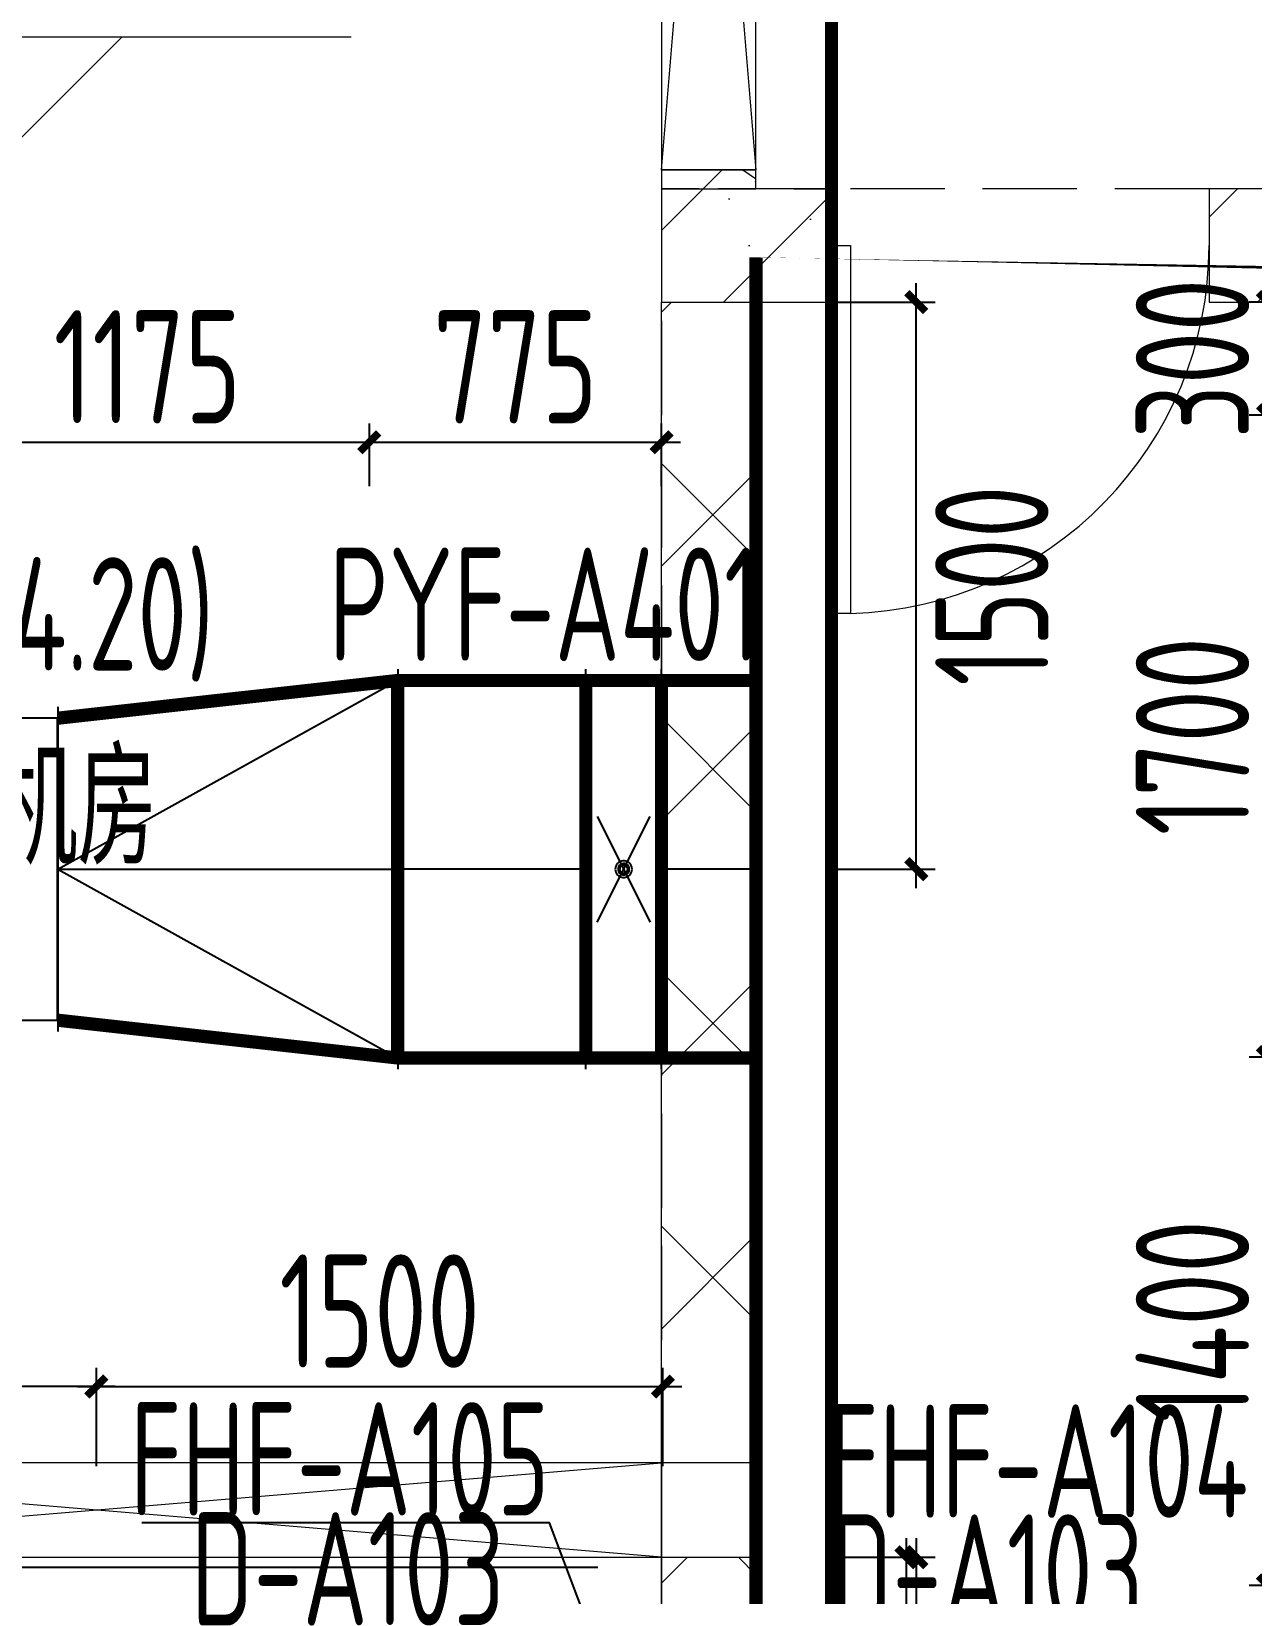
# Model space of a CAD drawing. Extents: x 4 to 13611208, y -605838 to 574722.
# Drawn here: x 13235879 to 13239113, y 198185 to 202327 of the extents above; entities that cross this region are included whole.
import ezdxf

# ---------------------------------------------------------------- set-up
doc = ezdxf.new("R2010")
doc.units = 0
doc.header["$LTSCALE"] = 1000
doc.header["$MEASUREMENT"] = 0
doc.linetypes.add('CENTER2', pattern=[28.575000000000003, 19.05, -3.175, 3.175, -3.175])
doc.linetypes.add('DASH', pattern=[0.35, 0.25, -0.1])
for name, color, linetype in [('DUCT-D-P标注', 7, 'Continuous'), ('DUCT-K-P标注', 7, 'Continuous'), ('DUCT-X-P标注', 7, 'Continuous'), ('DUCT-X-S标注', 7, 'Continuous'), ('DUCT-X-YP中心线', 5, 'CENTER2'), ('DUCT-X-YP标注', 7, 'Continuous'), ('DUCT-X-YP法兰', 2, 'Continuous'), ('DUCT-X-YP管', 31, 'Continuous'), ('DUCT-X-YP管端线', 2, 'Continuous'), ('DUCT-X-YP管设备', 7, 'Continuous'), ('DUCT-X-YP阀门', 7, 'Continuous'), ('SDF-标注', 7, 'Continuous'), ('VRV-管线', 70, 'Continuous')]:
    doc.layers.add(name, color=color, linetype=linetype)
doc.layers.add('建筑底图', color=8, linetype='Continuous', lineweight=13)
doc.styles.add('67', font='gbenor.shx', dxfattribs={"width": 0.7, "bigfont": 'hztxt.shx'})
doc.styles.add('C', font='HZTXT_E', dxfattribs={"width": 0.7, "bigfont": 'HZTXT'})
doc.styles.add('du', font='gbenor.shx', dxfattribs={"width": 0.8, "bigfont": 'hztxt.shx'})
doc.dimstyles.new('67', dxfattribs={"dimscale": 100, "dimtxt": 3, "dimasz": 0.5, "dimexe": 0.5, "dimexo": 2, "dimgap": 0.5, "dimtad": 2, "dimdec": 0, "dimrnd": 5, "dimzin": 0, "dimdsep": 46, "dimtxsty": 'du', "dimblk": 'ARCHTICK', "dimcen": 0, "dimdle": 0.5, "dimclrd": 256, "dimclre": 256, "dimclrt": 256, "dimazin": 0, "dimtfac": 1, "dimtdec": 0, "dimtix": 1, "dimtmove": 2, "dimatfit": 3, "dimfxl": 100, "dimtolj": 1, "dimtzin": 0, "dimlwd": -1, "dimlwe": -1, "dimarcsym": 0})
pattern_1 = [(45, (0, 0), (-336.7596045400932, 336.7596045400933), []), (135, (0, 0), (-336.7596045400933, -336.7596045400932), [])]

# ---------------------------------------------------------------- blocks, each defined once
blk = doc.blocks.new('$DorLib2D$00000001')
for p, q in [((0.45, 0.975), (0.5000000000000002, 0.975)), ((0.45, 0), (0.45, 0.975)), ((0.5, 0), (0.5, 0.975)), ((0.5, 0), (0.45, 0))]:
    blk.add_line(p, q)
at = {"lineweight": 13}
blk.add_arc((0.475, 0), 0.975, 91.46928358135379, 180, dxfattribs=at)
blk = doc.blocks.new('_FZH')
blk.add_lwpolyline([(-0.5, -0.5), (0.5, -0.5), (0.5000000000000001, 0.5), (-0.4999999999999999, 0.5)], close=True)
blk = doc.blocks.new('_ArchTick')
at = {"color": 0, "linetype": 'ByBlock', "const_width": 0.4}
blk.add_lwpolyline([(-0.5, -0.5), (0.5, 0.5)], dxfattribs=at)
blk = doc.blocks.new('*D315')
at = {"layer": 'SDF-标注', "transparency": 16777216}
for p, q in [((13239153.26205751, 199659.5285928249), (13239153.26205751, 198159.5285662055)), ((13239500.31446423, 199609.5285928249), (13239103.26205751, 199609.5285928249)), ((13239500.3143533, 198209.5285662055), (13239103.26205751, 198209.5285662055))]:
    blk.add_line(p, q, dxfattribs=at)
at = {"layer": 'SDF-标注', "transparency": 16777216, "xscale": 50, "yscale": 50, "zscale": 50}
for p, rotation in [((13239153.26205751, 199609.5285928249), 90), ((13239153.26205751, 198209.5285662055), 270)]:
    blk.add_blockref('_ArchTick', p, dxfattribs=dict(at, rotation=rotation))
at = {"layer": 'SDF-标注', "transparency": 16777216, "insert": (13238953.26205751, 198909.5285795173), "char_height": 300, "attachment_point": 5, "rotation": 90, "style": 'du'}
blk.add_mtext('\\A1;1400', dxfattribs=at)
blk = doc.blocks.new('*D316')
at = {"layer": 'SDF-标注', "transparency": 16777216}
for p, q in [((13239153.26205751, 199559.5285928249), (13239153.26205751, 201359.5146908971)), ((13239347.36632701, 201309.5146908971), (13239103.26205751, 201309.5146908971)), ((13239350.31419172, 199609.5285928249), (13239103.26205751, 199609.5285928249))]:
    blk.add_line(p, q, dxfattribs=at)
at = {"layer": 'SDF-标注', "transparency": 16777216, "xscale": 50, "yscale": 50, "zscale": 50}
for p, rotation in [((13239153.26205751, 201309.5146908971), 90), ((13239153.26205751, 199609.5285928249), 270)]:
    blk.add_blockref('_ArchTick', p, dxfattribs=dict(at, rotation=rotation))
at = {"layer": 'SDF-标注', "transparency": 16777216, "insert": (13238953.26205751, 200459.5216418632), "char_height": 300, "attachment_point": 5, "rotation": 90, "style": 'du'}
blk.add_mtext('\\A1;1700', dxfattribs=at)
blk = doc.blocks.new('fextfe')
at = {"layer": 'DUCT-X-P标注', "style": '67', "width": 0.75}
blk.add_attdef('FHF-A201', (1930390.610289754, -201817.8991135471), '', height=300, dxfattribs=at)
blk = doc.blocks.new('fexeddd')
at = {"layer": 'DUCT-X-P标注', "style": '67', "width": 0.75}
blk.add_attdef('5', (1914438.919356838, -211969.2970134891), '', height=300, dxfattribs=at)
blk = doc.blocks.new('*D736')
at = {"layer": 'DUCT-X-YP标注', "transparency": 16777216}
for p, q in [((13235598.30559439, 201122.0146855461), (13235598.30559439, 201288)), ((13236773.70559439, 201122.0146855461), (13236773.70559439, 201288)), ((13235548.30559439, 201238), (13236823.70559439, 201238))]:
    blk.add_line(p, q, dxfattribs=at)
at = {"layer": 'DUCT-X-YP标注', "transparency": 16777216, "xscale": 50, "yscale": 50, "zscale": 50, "rotation": 180}
blk.add_blockref('_ArchTick', (13235598.30559439, 201238), dxfattribs=at)
at = {"layer": 'DUCT-X-YP标注', "transparency": 16777216, "xscale": 50, "yscale": 50, "zscale": 50}
blk.add_blockref('_ArchTick', (13236773.70559439, 201238), dxfattribs=at)
at = {"layer": 'DUCT-X-YP标注', "transparency": 16777216, "insert": (13236186.00559439, 201438), "char_height": 300, "attachment_point": 5, "style": 'du'}
blk.add_mtext('\\A1;1175', dxfattribs=at)
blk = doc.blocks.new('*D737')
at = {"layer": 'DUCT-X-YP标注', "transparency": 16777216}
for p, q in [((13236773.70559439, 201122.0146855461), (13236773.70559439, 201288)), ((13237547.56620502, 201122.0146855461), (13237547.56620502, 201288)), ((13236723.70559439, 201238), (13237597.56620502, 201238))]:
    blk.add_line(p, q, dxfattribs=at)
at = {"layer": 'DUCT-X-YP标注', "transparency": 16777216, "xscale": 50, "yscale": 50, "zscale": 50, "rotation": 180}
blk.add_blockref('_ArchTick', (13236773.70559439, 201238), dxfattribs=at)
at = {"layer": 'DUCT-X-YP标注', "transparency": 16777216, "xscale": 50, "yscale": 50, "zscale": 50}
blk.add_blockref('_ArchTick', (13237547.56620502, 201238), dxfattribs=at)
at = {"layer": 'DUCT-X-YP标注', "transparency": 16777216, "insert": (13237160.6358997, 201438), "char_height": 300, "attachment_point": 5, "style": 'du'}
blk.add_mtext('\\A1;775', dxfattribs=at)
blk = doc.blocks.new('*D881')
at = {"layer": 'DUCT-X-YP标注', "transparency": 16777216}
for p, q in [((13238222, 200057.014685546), (13238222, 201659.5146855454)), ((13237997.36620407, 201609.5146855454), (13238272, 201609.5146855454)), ((13237997.36620502, 200107.014685546), (13238272, 200107.014685546))]:
    blk.add_line(p, q, dxfattribs=at)
at = {"layer": 'DUCT-X-YP标注', "transparency": 16777216, "xscale": 50, "yscale": 50, "zscale": 50}
for p, rotation in [((13238222, 201609.5146855454), 90), ((13238222, 200107.014685546), 270)]:
    blk.add_blockref('_ArchTick', p, dxfattribs=dict(at, rotation=rotation))
at = {"layer": 'DUCT-X-YP标注', "transparency": 16777216, "insert": (13238422, 200858.2646855479), "char_height": 300, "attachment_point": 5, "rotation": 90, "style": 'du'}
blk.add_mtext('\\A1;1500', dxfattribs=at)
blk = doc.blocks.new('*D882')
at = {"layer": 'DUCT-X-YP标注', "transparency": 16777216}
for p, q in [((13238222, 198334.5146856101), (13238222, 197034.3532681969)), ((13237997.36620501, 198284.5146856101), (13238272, 198284.5146856101)), ((13237997.36620504, 197084.3532681969), (13238272, 197084.3532681969))]:
    blk.add_line(p, q, dxfattribs=at)
at = {"layer": 'DUCT-X-YP标注', "transparency": 16777216, "xscale": 50, "yscale": 50, "zscale": 50}
for p, rotation in [((13238222, 198284.5146856101), 90), ((13238222, 197084.3532681969), 270)]:
    blk.add_blockref('_ArchTick', p, dxfattribs=dict(at, rotation=rotation))
at = {"layer": 'DUCT-X-YP标注', "transparency": 16777216, "insert": (13238422, 197684.4339769056), "char_height": 300, "attachment_point": 5, "rotation": 90, "style": 'du'}
blk.add_mtext('\\A1;1200', dxfattribs=at)
blk = doc.blocks.new('*D912')
at = {"layer": 'DUCT-K-P标注', "transparency": 16777216}
for p, q in [((13234653.97545185, 198525.6305833847), (13234653.97545185, 198786.5)), ((13236050.99252883, 198525.6305833847), (13236050.99252883, 198786.5)), ((13236100.99252883, 198736.5), (13234603.97545185, 198736.5))]:
    blk.add_line(p, q, dxfattribs=at)
at = {"layer": 'DUCT-K-P标注', "transparency": 16777216, "xscale": 50, "yscale": 50, "zscale": 50, "rotation": 180}
blk.add_blockref('_ArchTick', (13234653.97545185, 198736.5), dxfattribs=at)
at = {"layer": 'DUCT-K-P标注', "transparency": 16777216, "xscale": 50, "yscale": 50, "zscale": 50}
blk.add_blockref('_ArchTick', (13236050.99252883, 198736.5), dxfattribs=at)
at = {"layer": 'DUCT-K-P标注', "transparency": 16777216, "insert": (13235352.48399034, 198936.5), "char_height": 300, "attachment_point": 5, "style": 'du'}
blk.add_mtext('\\A1;1395', dxfattribs=at)
blk = doc.blocks.new('*D917')
at = {"layer": 'DUCT-K-P标注', "transparency": 16777216}
for p, q in [((13236050.99252883, 198525.6305833847), (13236050.99252883, 198786.5)), ((13237550.79253131, 198525.6305833847), (13237550.79253131, 198786.5)), ((13236000.99252883, 198736.5), (13237600.79253131, 198736.5))]:
    blk.add_line(p, q, dxfattribs=at)
at = {"layer": 'DUCT-K-P标注', "transparency": 16777216, "xscale": 50, "yscale": 50, "zscale": 50, "rotation": 180}
blk.add_blockref('_ArchTick', (13236050.99252883, 198736.5), dxfattribs=at)
at = {"layer": 'DUCT-K-P标注', "transparency": 16777216, "xscale": 50, "yscale": 50, "zscale": 50}
blk.add_blockref('_ArchTick', (13237550.79253131, 198736.5), dxfattribs=at)
at = {"layer": 'DUCT-K-P标注', "transparency": 16777216, "insert": (13236800.89253007, 198936.5), "char_height": 300, "attachment_point": 5, "style": 'du'}
blk.add_mtext('\\A1;1500', dxfattribs=at)
blk = doc.blocks.new('*D918')
at = {"layer": 'DUCT-K-P标注', "transparency": 16777216}
for p, q in [((13238196, 197134.8230616694), (13238196, 198334.5146856101)), ((13237997.36620501, 198284.5146856101), (13238246, 198284.5146856101)), ((13237997.36620404, 197184.8230616694), (13238246, 197184.8230616694))]:
    blk.add_line(p, q, dxfattribs=at)
at = {"layer": 'DUCT-K-P标注', "transparency": 16777216, "xscale": 50, "yscale": 50, "zscale": 50}
for p, rotation in [((13238196, 198284.5146856101), 90), ((13238196, 197184.8230616694), 270)]:
    blk.add_blockref('_ArchTick', p, dxfattribs=dict(at, rotation=rotation))
at = {"layer": 'DUCT-K-P标注', "transparency": 16777216, "insert": (13238396, 197734.6688736419), "char_height": 300, "attachment_point": 5, "rotation": 90, "style": 'du'}
blk.add_mtext('\\A1;1100', dxfattribs=at)
blk = doc.blocks.new('*D2023')
at = {"layer": 'SDF-标注', "transparency": 16777216}
for p, q in [((13239153.26205751, 201609.5146854213), (13239153.26205751, 201659.5146854213)), ((13239350.31419172, 201609.5146854213), (13239103.26205751, 201609.5146854213)), ((13239153.26205751, 201309.5146908971), (13239153.26205751, 201609.5146854213)), ((13239347.36632701, 201309.5146908971), (13239103.26205751, 201309.5146908971)), ((13239153.26205751, 201309.5146908971), (13239153.26205751, 201259.5146908971))]:
    blk.add_line(p, q, dxfattribs=at)
at = {"layer": 'SDF-标注', "transparency": 16777216, "xscale": 50, "yscale": 50, "zscale": 50}
for p, rotation in [((13239153.26205751, 201609.5146854213), 270), ((13239153.26205751, 201309.5146908971), 90)]:
    blk.add_blockref('_ArchTick', p, dxfattribs=dict(at, rotation=rotation))
at = {"layer": 'SDF-标注', "transparency": 16777216, "insert": (13238953.26205751, 201459.5146881613), "char_height": 300, "attachment_point": 5, "rotation": 90, "style": 'du'}
blk.add_mtext('\\A1;300', dxfattribs=at)
blk = doc.blocks.new('$轴流风机$00000011')
for p, q in [((-500, 500), (-500, -500)), ((500, 500), (-500, 500)), ((500, -500), (500, 500)), ((-339.4800092864898, 134.6796910074772), (-339.4800092864898, -134.6796910074772)), ((87.95522044965765, 134.6796910074772), (-339.4800092864898, 134.6796910074772)), ((87.95522044965765, -134.6796910074772), (87.95522044965765, 134.6796910074772)), ((87.95522044965765, 0), (288.4946038684575, 0)), ((-339.4800092864898, -134.6796910074772), (87.95522044965765, -134.6796910074772)), ((-500, -500), (500, -500))]:
    blk.add_line(p, q)
for centre, radius, start, end in [((288.4946038684575, 410.4818086252635), 64.8209345055534, 90, 129.1821255884627), ((288.4946038684575, 410.4818086252635), 64.82093450552276, 50.81787441153735, 90), ((355.1290658579092, 328.7278263123881), 170.2906702038428, 129.1821255884627, 153.0603398671826), ((221.8601418790058, 328.7278263123881), 170.2906702037323, 26.93966013281736, 50.81787441153735), ((462.4428888200782, 274.1909822780144), 290.6672624295167, 153.0603398671826, 168.1126115914812), ((114.5463189241127, 274.1909822780144), 290.6672624295164, 11.88738840851878, 26.93966013281736), ((633.07206670288, 238.2729985965852), 465.0358888982827, 168.1126115914812, 180), ((-56.08285895868903, 238.2729985965852), 465.0358888982828, 0, 11.88738840851878), ((633.07206670288, 238.2729985965852), 465.0358888974643, 180, 191.8873884085187), ((-56.08285895868903, 238.2729985965852), 465.035888898019, 348.1126115914813, 0), ((462.4428888200782, 202.3550149151561), 290.6672624290152, 191.8873884085187, 206.9396601328174), ((114.5463189241127, 202.3550149151561), 290.6672624293529, 333.0603398671827, 348.1126115914813), ((355.1290658579092, 147.8181708826014), 170.2906702042031, 206.9396601328174, 230.8178744115374), ((221.8601418790058, 147.8181708826014), 170.2906702039885, 309.1821255884627, 333.0603398671827), ((288.4946038684575, 66.06418856972596), 64.82093450569862, 230.8178744115374, 270), ((288.4946038684575, 66.06418856972596), 64.82093450561933, 270, 309.1821255884627), ((355.1290658579092, -147.8181708826014), 170.2906702042102, 129.1821255884627, 153.0603398671826), ((288.4946038684575, -66.06418856972596), 64.82093450570038, 90, 129.1821255884627), ((288.4946038684575, -66.06418856972596), 64.82093450561933, 50.81787441153735, 90), ((221.8601418790058, -147.8181708826014), 170.290670203996, 26.93966013281736, 50.81787441153735), ((462.4428888200782, -202.3550149151561), 290.6672624290063, 153.0603398671826, 168.1126115914812), ((114.5463189241127, -202.3550149151561), 290.6672624293437, 11.88738840851878, 26.93966013281736), ((633.07206670288, -238.2729985965852), 465.0358888974643, 168.1126115914812, 180), ((-56.08285895868903, -238.2729985965852), 465.035888898019, 0, 11.88738840851878), ((633.07206670288, -238.2729985965852), 465.0358888982922, 180, 191.8873884085187), ((-56.08285895868903, -238.2729985965852), 465.0358888982919, 348.1126115914813, 0), ((462.4428888200782, -274.1909822780144), 290.6672624295167, 191.8873884085187, 206.9396601328174), ((114.5463189241127, -274.1909822780144), 290.6672624295169, 333.0603398671827, 348.1126115914813), ((355.1290658579092, -328.7278263123881), 170.2906702038428, 206.9396601328174, 230.8178744115374), ((221.8601418790058, -328.7278263123881), 170.2906702037334, 309.1821255884627, 333.0603398671827), ((288.4946038684575, -410.4818086252635), 64.82093450555568, 230.8178744115374, 270), ((288.4946038684575, -410.4818086252635), 64.82093450552276, 270, 309.1821255884627)]:
    blk.add_arc(centre, radius, start, end)
for p in [(-500, 0), (500, 0)]:
    blk.add_point(p)

msp = doc.modelspace()

# ---------------------------------------------------------------- hatches: boundary and pattern name
at = {"layer": '建筑底图'}
h = msp.add_hatch(dxfattribs=at)
h.set_pattern_fill('钢筋混凝土', color=8, scale=100, style=0)
h.set_pattern_definition([(45, (793255.2557103541, 7.916241884231567e-09), (-176.7766952966369, 176.7766952966369), []), (49.99999999999999, (793255.2557103541, 7.916241884231567e-09), (717.2601826007534, -62.75213498259511), [75, -825]), (355, (793255.2557103541, 7.916241884231567e-09), (-138.751333613, 752.1921337000118), [60, -660]), (100.4514, (793315.0273903534, -5.229339992074529), (578.5093817140216, 689.4395420609536), [63.74019000000001, -701.142112]), (46.18420000000001, (793255.2557103541, 200.0000000079162), (1067.241048625644, -165.5190143290181), [112.5, -1237.5]), (96.6356, (793344.1924553532, 186.2066930079018), (934.6627055487033, 974.1178709004417), [95.610288, -1051.713]), (351.1842, (793255.2557103541, 200.0000000079162), (934.6619451336272, 974.1186009253246), [90, -990]), (21, (793355.2557103541, 150.0000000079162), (596.9070521184617, -402.6188906653388), [75, -825]), (326.0000000000001, (793355.2557103541, 150.0000000079162), (243.3153319215817, 725.150045046853), [60, -660]), (71.4514, (793404.9979433548, 116.4483940079226), (840.22262858149, 322.5304967099524), [63.74019000000001, -701.142112]), (37.50000000000001, (793255.2557103541, 7.916241884231567e-09), (12.15985531729067, 332.8938538313115), [0, -652, 0, -670, 0, -662.5]), (7.499999999999999, (793255.2557103541, 7.916241884231567e-09), (263.0695374421486, 394.4117118823602), [0, -382, 0, -637, 0, -252.5]), (327.5, (793032.2557103541, 7.916241884231567e-09), (533.822436172409, -22.55487173437976), [0, -250, 0, -780, 0, -1035]), (317.5, (792932.2557103541, 7.916241884231567e-09), (583.1861693423863, 100.1049823323177), [0, -325, 0, -518, 0, -735])])
h.paths.add_polyline_path([(13238997.36620433, 201609.5146855548), (13239547.36632705, 201609.5146855548), (13239547.36632705, 201909.5146855806), (13238997.36620433, 201909.5146855806)])
h.paths.add_polyline_path([(13237997.36620433, 201609.5146855166), (13237997.36620433, 201909.5146856987), (13237797.36620822, 201909.5146864363), (13237797.3662084, 201959.5146447701), (13237547.36620645, 201959.5146441715), (13237547.36620729, 201609.5146855548)])
h.paths.add_polyline_path([(13243047.36632497, 201609.5146855806), (13243047.36632497, 201909.5146855806), (13243547.36620581, 201909.5146938135), (13243547.36620581, 201959.5146856288), (13243797.36620498, 201959.5146856288), (13243797.36620598, 201609.5146856458)])
h = msp.add_hatch(dxfattribs=at)
h.set_pattern_fill('ANSI37', color=8, scale=300, style=0)
h.set_pattern_definition(pattern_1)
h.paths.add_polyline_path([(13237547.36620501, 198534.5146856101), (13237797.366205, 198534.5146856101), (13237797.36620498, 201609.5146855454), (13237547.36620498, 201609.514685543)])
h = msp.add_hatch(dxfattribs=at)
h.set_pattern_fill('ANSI37', color=8, scale=300, style=0)
h.set_pattern_definition(pattern_1)
h.paths.add_polyline_path([(13237797.36620501, 198284.5146856101), (13237547.36620506, 198284.5146856101), (13237547.36620645, 195109.5146855548), (13237797.36620501, 195109.5146855548)])

# ---------------------------------------------------------------- linework, layer by layer
at = {"layer": 'DUCT-D-P标注', "const_width": 35}
msp.add_lwpolyline([(13248747.36620737, 201709.5146855548), (13243797.36620584, 201709.514685849), (13243797.36620685, 201609.5146856334), (13237797.36620584, 201609.5146854553), (13237797.36620587, 186509.5146856196), (13244997.3662066, 186509.5146845239), (13244997.36620688, 187934.5146851828), (13248747.36620617, 187934.5146849864), (13248747.36620737, 201709.5146855548)], dxfattribs=at)
at = {"layer": 'DUCT-K-P标注', "const_width": 35}
msp.add_lwpolyline([(13248747.36620556, 201709.5146908971), (13243797.36620403, 201709.5146911913), (13243797.36620503, 201609.5146909758), (13237797.36620403, 201609.5146907977), (13237797.36620406, 186509.514690962), (13244997.36620479, 186509.5146898663), (13244997.36620507, 187934.5146905252), (13248747.36620435, 187934.5146903287), (13248747.36620556, 201709.5146908971)], dxfattribs=at)
at = {"layer": 'DUCT-K-P标注', "elevation": 3885}
msp.add_lwpolyline([(13237440.5, 197872), (13237250.88101529, 198375.2823363797), (13236171.56143903, 198375.2823363797)], dxfattribs=at)
at = {"layer": 'DUCT-X-P标注', "const_width": 20}
msp.add_lwpolyline([(13248747.3662056, 201709.5146854686), (13243797.36620407, 201709.5146857628), (13243797.36620507, 201609.5146855473), (13237797.36620407, 201609.5146853692), (13237797.36620411, 186509.5146855335), (13244997.36620483, 186509.5146844378), (13244997.36620511, 187934.5146850967), (13248747.3662044, 187934.5146849002), (13248747.3662056, 201709.5146854686)], dxfattribs=at)
at = {"layer": 'DUCT-X-P标注', "elevation": 4900}
msp.add_lwpolyline([(13235067.36741876, 197511.4039906235), (13235170.02063184, 198258.5), (13237378.93610054, 198258.5)], dxfattribs=at)
at = {"layer": 'DUCT-X-YP中心线'}
for p, q in [((13235948.70559392, 200107.0146855461), (13236848.70559392, 200107.0146855461)), ((13237346.96620502, 200107.0146855495), (13236848.90559392, 200107.0146855461)), ((13237797.36620407, 200107.0146855461), (13237547.36620501, 200107.0146855495))]:
    msp.add_line(p, q, dxfattribs=at)
at = {"layer": 'DUCT-X-YP法兰'}
for p, q in [((13236848.80559392, 200637.0146855461), (13236848.80559392, 199577.0146855461)), ((13237347.06620502, 199577.0146855495), (13237347.06620502, 200637.0146855495)), ((13237547.26620501, 199577.0146855495), (13237547.26620501, 200637.0146855495)), ((13235948.60559392, 200537.0146855461), (13235948.60559392, 199677.0146855461))]:
    msp.add_line(p, q, dxfattribs=at)
at = {"layer": 'DUCT-X-YP法兰', "color": 18, "true_color": 0x000000}
for p in [(13235948.50559392, 200107.0146855461, 4950), (13235948.70559392, 200107.0146855461, 4950), (13236848.70559392, 200107.0146855461, 4950), (13236848.90559392, 200107.0146855461, 4950), (13237346.96620502, 200107.0146855495, 4950), (13237347.16620502, 200107.0146855495, 4950), (13237547.16620502, 200107.0146855495, 4950), (13237547.36620501, 200107.0146855495, 4950)]:
    msp.add_point(p, dxfattribs=at)
at = {"layer": 'DUCT-X-YP管'}
for q in [(13236848.70559392, 200607.0146855461), (13236848.70559392, 199607.0146855461)]:
    msp.add_line((13235948.70559392, 200107.0146855461), q, dxfattribs=at)
at = {"layer": 'DUCT-X-YP管', "const_width": 35}
for points in [[(13235948.70559392, 200507.0146855461), (13236848.70559392, 200607.0146855461)], [(13237346.96620501, 200607.0146855495), (13236848.90559391, 200607.0146855461)], [(13236848.90559391, 200607.0146855461), (13236848.90559392, 199607.0146855461)], [(13237346.96620502, 199607.0146855495), (13237346.96620501, 200607.0146855495)], [(13237347.16620502, 200607.0146855495), (13237547.16620502, 200607.0146855495)], [(13237797.36620408, 200607.0146855461), (13237547.36620502, 200607.0146855495)], [(13237547.36620502, 200607.0146855495), (13237547.36620501, 199607.0146855495)], [(13237797.36620407, 199607.0146855461), (13237797.36620408, 200607.0146855461)], [(13235948.70559392, 199707.0146855461), (13236848.70559392, 199607.0146855461)], [(13236848.90559392, 199607.0146855461), (13237346.96620502, 199607.0146855495)], [(13237547.16620502, 199607.0146855495), (13237347.16620502, 199607.0146855495)], [(13237547.36620501, 199607.0146855495), (13237797.36620407, 199607.0146855461)]]:
    msp.add_lwpolyline(points, dxfattribs=at)
at = {"layer": 'DUCT-X-YP管', "color": 18, "true_color": 0x000000}
for p in [(13235948.70559392, 200107.0146855461, 4950), (13236848.70559392, 200107.0146855461, 4950)]:
    msp.add_point(p, dxfattribs=at)
at = {"layer": 'DUCT-X-YP管端线'}
for p, q in [((13236848.70559392, 199607.0146855461), (13236848.70559392, 200607.0146855461)), ((13237347.16620502, 199607.0146855495), (13237347.16620502, 200607.0146855495)), ((13237547.16620502, 199607.0146855495), (13237547.16620502, 200607.0146855495)), ((13235948.40559392, 199707.0146855461), (13235948.40559392, 200507.0146855461)), ((13235948.40559392, 199707.0146855461), (13235948.40559392, 200507.0146855461)), ((13235948.70559392, 200507.0146855461), (13235948.70559392, 199707.0146855461))]:
    msp.add_line(p, q, dxfattribs=at)
at = {"layer": 'DUCT-X-YP阀门'}
for p, q in [((13235948.35559392, 200507.0146855461), (13235948.35559392, 199707.0146855461)), ((13235948.45559392, 200507.0146855461), (13235948.35559392, 200507.0146855461)), ((13235948.45559392, 200507.0146855461), (13235948.45559392, 199707.0146855461)), ((13235948.41627987, 200307.0146855461), (13235948.38059392, 200059.7751973418)), ((13235948.39318585, 200307.0146855461), (13235948.38059392, 200219.7751973418)), ((13235948.38639749, 200303.8531973545), (13235948.43639749, 200188.3831435166)), ((13235948.43059392, 200246.1853588556), (13235948.38163885, 199907.0146855461)), ((13237377.08753458, 200246.9753226926), (13237517.24487545, 199967.0540484063)), ((13237377.16620502, 199967.0146855494), (13237517.16620502, 200247.0146855494)), ((13235948.38059392, 200181.3160704725), (13235948.43059392, 200065.8460166345)), ((13237425.38527078, 200111.0862477966), (13237425.00798498, 200107.0146855494)), ((13237425.00798498, 200107.0146855494), (13237425.38527078, 200102.9431233022)), ((13237426.50428018, 200115.0191578749), (13237425.38527078, 200111.0862477966)), ((13237425.38527078, 200102.9431233022), (13237426.50428018, 200099.0102132239)), ((13237428.32690664, 200118.6794852483), (13237426.50428018, 200115.0191578749)), ((13237426.50428018, 200099.0102132239), (13237428.32690664, 200095.3498858504)), ((13237430.79108282, 200121.9425818585), (13237428.32690664, 200118.6794852483)), ((13237428.32690664, 200095.3498858504), (13237430.79108282, 200092.0867892403)), ((13237433.81289414, 200124.6973268638), (13237430.79108282, 200121.9425818585)), ((13237430.79108282, 200092.0867892403), (13237433.81289414, 200089.332044235)), ((13237432.43122626, 200109.8546199274), (13237432.16004541, 200107.0146855494)), ((13237432.16004541, 200107.0146855494), (13237432.43122626, 200104.1747511714)), ((13237433.23496764, 200112.5919116776), (13237432.43122626, 200109.8546199274)), ((13237432.43122626, 200104.1747511714), (13237433.23496764, 200101.4374594212)), ((13237434.54222023, 200115.1276279443), (13237433.23496764, 200112.5919116776)), ((13237433.23496764, 200101.4374594212), (13237434.54222023, 200098.9017431545)), ((13237437.28943645, 200126.8499107272), (13237433.81289414, 200124.6973268638)), ((13237433.81289414, 200089.332044235), (13237437.28943645, 200087.1794603716)), ((13237436.30573653, 200117.3701213347), (13237434.54222023, 200115.1276279443)), ((13237434.54222023, 200098.9017431545), (13237436.30573653, 200096.6592497641)), ((13237438.46177845, 200119.2383422949), (13237436.30573653, 200117.3701213347)), ((13237436.30573653, 200096.6592497641), (13237438.46177845, 200094.7910288039)), ((13237436.62786712, 200109.0457836992), (13237436.43392076, 200107.0146855494)), ((13237436.43392076, 200107.0146855494), (13237436.62786712, 200104.9835873996)), ((13237437.20269647, 200111.0034726699), (13237436.62786712, 200109.0457836992)), ((13237436.62786712, 200104.9835873996), (13237437.20269647, 200103.0258984289)), ((13237438.13763297, 200112.8169964813), (13237437.20269647, 200111.0034726699)), ((13237437.20269647, 200103.0258984289), (13237438.13763297, 200101.2123746175)), ((13237441.10232027, 200128.3270297869), (13237437.28943645, 200126.8499107272)), ((13237439.39888559, 200114.4208096579), (13237438.13763297, 200112.8169964813)), ((13237438.13763297, 200101.2123746175), (13237439.39888559, 200099.6085614409)), ((13237440.93242103, 200120.664768452), (13237438.46177845, 200119.2383422949)), ((13237438.46177845, 200094.7910288039), (13237440.93242103, 200093.3646026468)), ((13237440.94086938, 200115.7569462128), (13237439.39888559, 200114.4208096579)), ((13237439.39888559, 200099.6085614409), (13237440.94086938, 200098.272424886)), ((13237443.6283688, 200121.5978450481), (13237440.93242103, 200120.664768452)), ((13237440.93242103, 200093.3646026468), (13237443.6283688, 200092.4315260507)), ((13237442.70785301, 200116.7771146895), (13237440.94086938, 200115.7569462128)), ((13237440.94086938, 200098.272424886), (13237442.70785301, 200097.2522564093)), ((13237445.1217024, 200129.0783825249), (13237441.10232027, 200128.3270297869)), ((13237444.63597311, 200117.4444435414), (13237442.70785301, 200116.7771146895)), ((13237442.70785301, 200097.2522564093), (13237444.6359731, 200096.5849275574)), ((13237446.45218319, 200122.0038482638), (13237443.6283688, 200121.5978450481)), ((13237443.6283688, 200092.4315260507), (13237446.45218319, 200092.025522835)), ((13237446.65554237, 200117.734813765), (13237444.63597311, 200117.4444435414)), ((13237444.6359731, 200096.5849275574), (13237446.65554237, 200096.2945573338)), ((13237449.21070763, 200129.0783825249), (13237445.1217024, 200129.0783825249)), ((13237449.30180419, 200121.8681040851), (13237446.45218319, 200122.0038482638)), ((13237446.45218319, 200092.025522835), (13237449.30180419, 200092.1612670137)), ((13237448.69356831, 200117.6377306238), (13237446.65554237, 200117.734813765)), ((13237446.65554237, 200096.2945573338), (13237448.69356831, 200096.391640475)), ((13237450.67639137, 200117.1567029555), (13237448.69356831, 200117.6377306238)), ((13237448.69356831, 200096.391640475), (13237450.67639137, 200096.8726681432)), ((13237453.23008977, 200128.3270297869), (13237449.21070763, 200129.0783825249)), ((13237452.07423907, 200121.1955186604), (13237449.30180419, 200121.8681040851)), ((13237449.30180419, 200092.1612670137), (13237452.07423907, 200092.8338524384)), ((13237452.53234714, 200116.3091163535), (13237450.67639137, 200117.1567029555)), ((13237450.67639137, 200096.8726681432), (13237452.53234714, 200097.7202547453)), ((13237454.66928482, 200120.0104009792), (13237452.07423907, 200121.1955186604)), ((13237452.07423907, 200092.8338524384), (13237454.66928482, 200094.0189701196)), ((13237454.19435656, 200115.1256048057), (13237452.53234714, 200116.3091163535)), ((13237452.53234714, 200097.7202547453), (13237454.19435656, 200098.903766293)), ((13237457.04297358, 200126.8499107272), (13237453.23008977, 200128.3270297869)), ((13237455.60235027, 200113.6489435033), (13237454.19435656, 200115.1256048057)), ((13237454.19435656, 200098.903766293), (13237455.60235026, 200100.3804275955)), ((13237456.99314971, 200118.3555842823), (13237454.66928482, 200120.0104009792)), ((13237454.66928482, 200094.0189701196), (13237456.99314971, 200095.6737868164)), ((13237456.70543971, 200111.932502833), (13237455.60235027, 200113.6489435033)), ((13237455.60235026, 200100.3804275955), (13237456.7054397, 200102.0968682658)), ((13237457.46375635, 200110.0383194328), (13237456.70543971, 200111.932502833)), ((13237456.7054397, 200102.0968682658), (13237457.46375635, 200103.9910516659)), ((13237458.96184321, 200116.2908779569), (13237456.99314971, 200118.3555842823)), ((13237456.99314971, 200095.6737868164), (13237458.96184321, 200097.7384931419)), ((13237460.51951589, 200124.6973268638), (13237457.04297358, 200126.8499107272)), ((13237457.04297358, 200087.1794603716), (13237460.51951589, 200089.332044235)), ((13237457.84989265, 200108.0348540261), (13237457.46375635, 200110.0383194328)), ((13237457.46375635, 200103.9910516659), (13237457.84989265, 200105.9945170727)), ((13237457.84989265, 200105.9945170727), (13237457.84989265, 200108.0348540261)), ((13237460.50421162, 200113.8909058689), (13237458.96184321, 200116.2908779569)), ((13237458.96184321, 200097.7384931419), (13237460.50421162, 200100.1384652299)), ((13237461.56450972, 200111.2424092628), (13237460.50421162, 200113.8909058689)), ((13237460.50421162, 200100.1384652299), (13237461.56450972, 200102.786961836)), ((13237463.54132721, 200121.9425818585), (13237460.51951589, 200124.6973268638)), ((13237460.51951589, 200089.332044235), (13237463.54132721, 200092.0867892403)), ((13237462.10441557, 200108.4411117065), (13237461.56450972, 200111.2424092628)), ((13237461.56450972, 200102.786961836), (13237462.10441557, 200105.5882593923)), ((13237462.10441557, 200105.5882593923), (13237462.10441557, 200108.4411117065)), ((13237466.00550339, 200118.6794852483), (13237463.54132721, 200121.9425818585)), ((13237463.54132721, 200092.0867892403), (13237466.00550339, 200095.3498858504)), ((13237467.82812985, 200115.0191578749), (13237466.00550339, 200118.6794852483)), ((13237466.00550339, 200095.3498858504), (13237467.82812985, 200099.0102132239)), ((13237468.94713925, 200111.0862477966), (13237467.82812985, 200115.0191578749)), ((13237467.82812985, 200099.0102132239), (13237468.94713925, 200102.9431233022)), ((13237469.32442505, 200107.0146855494), (13237468.94713925, 200111.0862477966)), ((13237468.94713925, 200102.9431233022), (13237469.32442505, 200107.0146855494)), ((13235948.37653142, 200051.8186993374), (13235948.42653142, 199936.3486454995)), ((13235948.43059392, 200086.1853588555), (13235948.40473286, 199907.0146855461)), ((13237437.28943645, 200087.1794603716), (13237441.10232027, 200085.7023413119)), ((13237441.10232027, 200085.7023413119), (13237445.1217024, 200084.9509885739)), ((13237445.1217024, 200084.9509885739), (13237449.21070763, 200084.9509885739)), ((13237449.21070763, 200084.9509885739), (13237453.23008977, 200085.7023413119)), ((13237453.23008977, 200085.7023413119), (13237457.04297358, 200087.1794603716)), ((13235948.35559392, 199707.0146855461), (13235948.45559392, 199707.0146855461))]:
    msp.add_line(p, q, dxfattribs=at)
at = {"layer": 'VRV-管线', "linetype": 'Continuous', "const_width": 35}
msp.add_lwpolyline([(13237997.36620409, 185859.5136328155), (13237997.36620409, 206559.5143241153)], dxfattribs=at)
at = {"layer": '建筑底图'}
for p, q in [((13235519.63436804, 202312.4496502522), (13236725.67280084, 202312.4496502522)), ((13235819.63436804, 202012.4496502522), (13236119.63436804, 202312.4496502522))]:
    msp.add_line(p, q, dxfattribs=at)
at = {"layer": '建筑底图', "color": 8}
for p, q in [((13237547.36620506, 198534.5146855469), (13237547.36620498, 201609.514685543)), ((13237547.36620498, 201609.514685543), (13237797.36620498, 201609.5146855454)), ((13237797.36620506, 198534.5146855469), (13237797.36620498, 201609.5146855454)), ((13237547.366205, 195109.5146860162), (13237547.36620507, 198284.5146855469)), ((13237797.36620499, 195109.5146860162), (13237797.36620497, 198284.5146855469))]:
    msp.add_line(p, q, dxfattribs=at)
for points in [[(13237547.36620501, 204959.5146855379), (13237547.36620501, 201959.5146855379), (13237797.36620501, 201959.5146855379), (13237797.36620501, 204959.5146855379)], [(13237997.36620433, 201609.5146855166), (13237997.36620433, 201909.5146856987), (13237797.36620822, 201909.5146864363), (13237797.3662084, 201959.5146447701), (13237547.36620645, 201959.5146441715), (13237547.36620729, 201609.5146855548)], [(13238997.36620433, 201609.5146855548), (13239547.36632705, 201609.5146855548), (13239547.36632705, 201909.5146855806), (13238997.36620433, 201909.5146855806)], [(13234547.36621419, 198284.5146865232), (13237547.36621419, 198284.5146865232), (13237547.36621419, 198534.5146865232), (13234547.36621419, 198534.5146865232)]]:
    msp.add_lwpolyline(points, close=True, dxfattribs=at)
for points in [[(13237547.36620501, 204959.5146854056), (13237797.36620501, 201959.5146854056)], [(13237547.36620501, 201959.5146855379), (13237797.36620501, 204959.5146855379)], [(13234547.36621419, 198284.5146865232), (13237547.36621419, 198534.5146865232)], [(13237547.36621419, 198284.5146865232), (13234547.36621419, 198534.5146865232)]]:
    msp.add_lwpolyline(points, dxfattribs=at)
at = {"layer": '建筑底图', "color": 8, "linetype": 'DASH'}
msp.add_lwpolyline([(13237997.36620433, 201909.5146856987), (13237547.36620657, 201909.514684621), (13237547.36620657, 186259.5146856196), (13245247.36620601, 186259.5146856196), (13245247.36620544, 187684.5146853515), (13248997.36620533, 187684.5146853903), (13248997.36620651, 201959.514671036), (13243547.36620581, 201959.514671036), (13243547.36620663, 201909.5146938135), (13237547.36620657, 201909.5146794445)], close=True, dxfattribs=at)

# ---------------------------------------------------------------- block references
at = {"layer": 'DUCT-K-P标注'}
for name, p, values in [('fextfe', (11307595.06977668, 400207.2088632498, 4200), {'FHF-A201': 'FHF-A104'}), ('fextfe', (11307595.06977578, 400207.2088632498, 4200), {'FHF-A201': 'FHF-A104'}), ('fexeddd', (11323554.50202266, 410067.1681090156), {'5': 'D-A103'}), ('fexeddd', (11323554.50202175, 410067.1681090156), {'5': 'D-A103'})]:
    msp.add_blockref(name, p, dxfattribs=at).add_auto_attribs(values)
at = {"layer": 'DUCT-X-YP管设备', "xscale": 0.7000000000000001, "yscale": 0.8, "zscale": 800, "rotation": 180}
msp.add_blockref('$轴流风机$00000011', (13235598.30559392, 200107.0146855461, 4950), dxfattribs=at)
at = {"layer": '建筑底图', "color": 8}
for name, p, xscale, yscale, zscale in [('$DorLib2D$00000001', (13238497.36620433, 201759.5146855677), -1000, -1000, -1000), ('_FZH', (13237672.36620501, 198409.5146856101), 250, 250, 250)]:
    msp.add_blockref(name, p, dxfattribs=dict(at, xscale=xscale, yscale=yscale, zscale=zscale))

# ---------------------------------------------------------------- texts
at = {"layer": 'DUCT-K-P标注', "style": '67', "width": 0.75}
for s, p in [('FHF-A105', (13236140.07341382, 198394.9686548893, 137)), ('D-A103', (13236301.63262964, 198103.7959810912, 137))]:
    msp.add_text(s, height=300, dxfattribs=at).set_placement(p)
at = {"layer": 'DUCT-X-S标注', "style": '67', "width": 0.75}
msp.add_text('PYF-A401', height=300, dxfattribs=at).set_placement((13236666.40615489, 200658.903120153))
at = {"layer": 'DUCT-X-YP标注', "style": '67', "width": 0.75}
msp.add_text('PY-A401(4.20)', height=300, dxfattribs=at).set_placement((13234752.02016678, 200633.2718858131, 4285))
at = {"layer": '建筑底图', "color": 8, "style": 'C', "width": 0.7}
msp.add_text('排烟机房', height=300, dxfattribs=at).set_placement((13235371.50175489, 200118.6716993279))

# ---------------------------------------------------------------- dimensions: what is measured, and where the dimension line sits
at = {"layer": 'DUCT-K-P标注'}
for base, p2, picture, middle in [((13234653.97545185, 198736.5), (13234653.97545185, 198325.6305833847, 4200), '*D912', (13235352.48399034, 198936.5)), ((13237550.79253131, 198736.5), (13237550.79253131, 198325.6305833847, 4200), '*D917', (13236800.89253007, 198936.5))]:
    dim = msp.add_linear_dim(base=base, p1=(13236050.99252883, 198325.6305833847, 4200), p2=p2, dimstyle='67', dxfattribs=at)
    dim.commit()
    dim.dimension.update_dxf_attribs({"geometry": picture, "text_midpoint": middle})
dim = msp.add_linear_dim(base=(13238196, 198284.5146856101), p1=(13237797.36620404, 197184.8230616694, 4200), p2=(13237797.36620501, 198284.5146856101), angle=90, dimstyle='67', dxfattribs=at)
dim.commit()
dim.dimension.update_dxf_attribs({"geometry": '*D918', "text_midpoint": (13238396, 197734.6688736419)})
at = {"layer": 'DUCT-X-YP标注'}
for base, p1, p2, picture, middle in [((13236773.70559439, 201238), (13235598.30559439, 200922.0146855461, 4900), (13236773.70559439, 200922.0146855461, 4900), '*D736', (13236186.00559439, 201438)), ((13237547.56620502, 201238), (13236773.70559439, 200922.0146855461, 4900), (13237547.56620502, 200922.0146855461, 4900), '*D737', (13237160.6358997, 201438))]:
    dim = msp.add_linear_dim(base=base, p1=p1, p2=p2, dimstyle='67', dxfattribs=at)
    dim.commit()
    dim.dimension.update_dxf_attribs({"geometry": picture, "text_midpoint": middle})
for base, p1, p2, picture, middle in [((13238222, 201609.5146855454), (13237797.36620502, 200107.014685546, 4900), (13237797.36620407, 201609.5146855454), '*D881', (13238422, 200858.2646855479)), ((13238222, 197084.3532681969), (13237797.36620501, 198284.5146856101), (13237797.36620504, 197084.3532681969, 4900), '*D882', (13238422, 197684.4339769056))]:
    dim = msp.add_linear_dim(base=base, p1=p1, p2=p2, angle=90, dimstyle='67', dxfattribs=at)
    dim.commit()
    dim.dimension.update_dxf_attribs({"geometry": picture, "text_midpoint": middle})
at = {"layer": 'SDF-标注'}
for base, p1, p2, picture, middle in [((13239153.26205751, 201609.5146854213), (13239547.36632701, 201309.5146908971), (13239550.31419172, 201609.5146854213), '*D2023', (13238953.26205751, 201459.5146881613)), ((13239153.26205751, 201309.5146908971), (13239550.31419172, 199609.5285928249), (13239547.36632701, 201309.5146908971), '*D316', (13238953.26205751, 200459.5216418632)), ((13239153.26205751, 198209.5285662055), (13239700.31446423, 199609.5285928249), (13239700.3143533, 198209.5285662055), '*D315', (13238953.26205751, 198909.5285795173))]:
    dim = msp.add_linear_dim(base=base, p1=p1, p2=p2, angle=90, dimstyle='67', dxfattribs=at)
    dim.commit()
    dim.dimension.update_dxf_attribs({"geometry": picture, "text_midpoint": middle})

doc.saveas('drawing.dxf')
